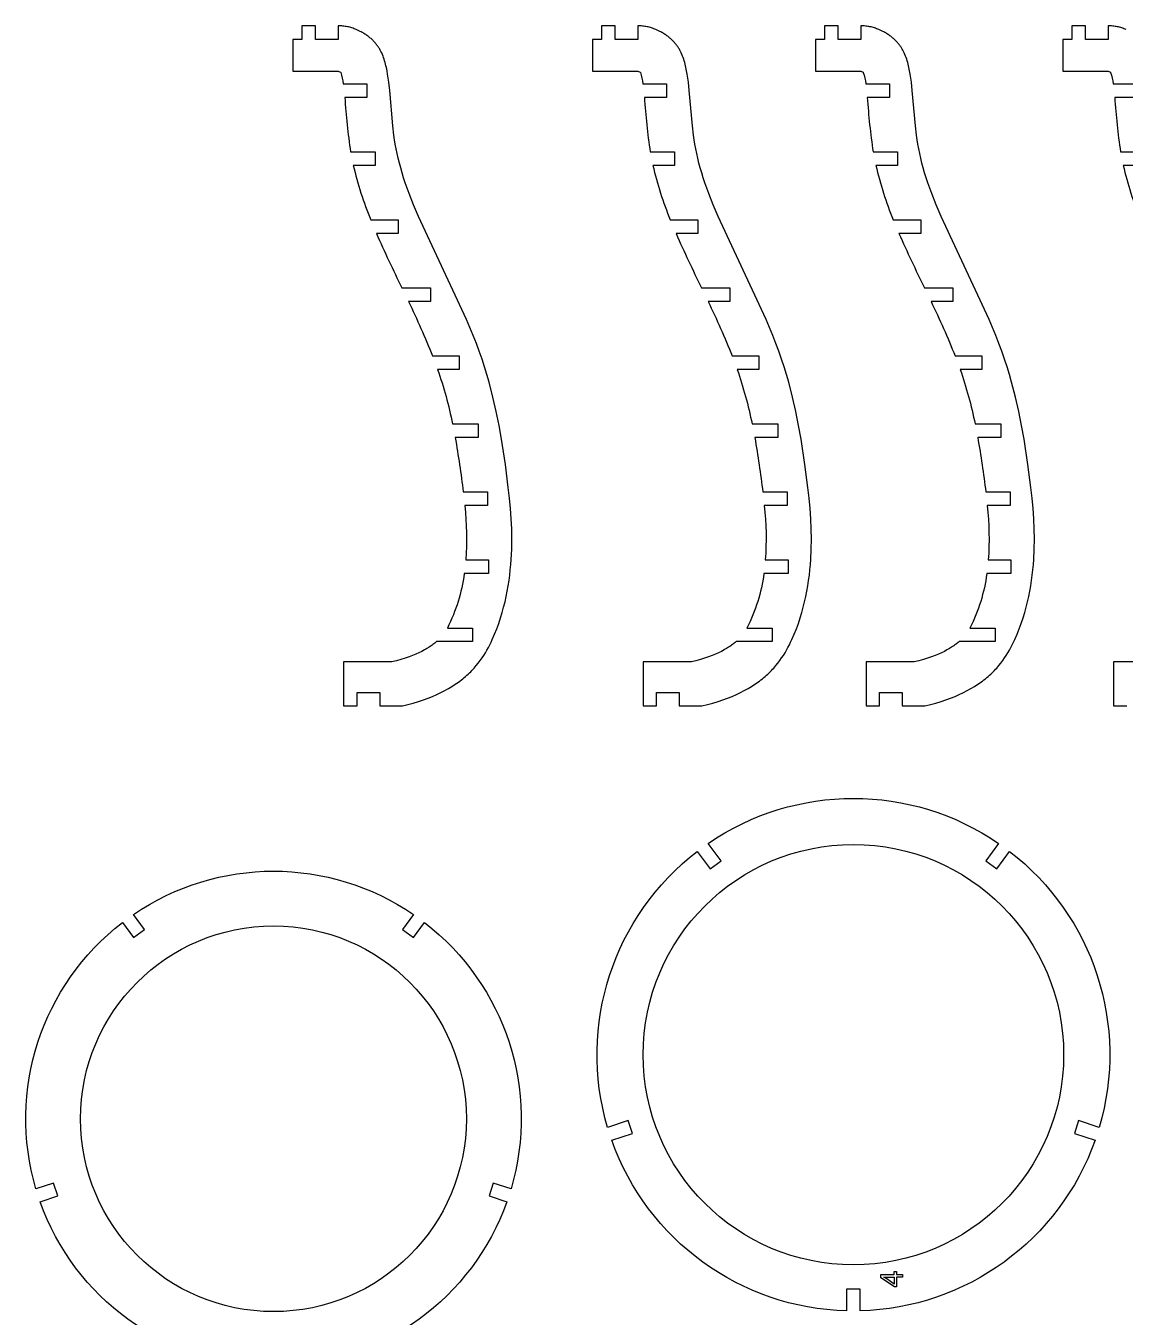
# Model space of a CAD drawing. Extents: x 4393 to 4828, y -567 to -21.
# Drawn here: x 4393.2 to 4635.6, y -305.8 to -21 of the extents above; entities that cross this region are included whole.
import ezdxf

# ---------------------------------------------------------------- set-up
doc = ezdxf.new("R2010")
doc.units = 0
doc.layers.add('CUT_THOUGH', color=1, linetype='CONTINUOUS')
doc.layers.add('ETCH', color=5, linetype='CONTINUOUS')

msp = doc.modelspace()

# ---------------------------------------------------------------- linework, layer by layer
at = {"layer": 'CUT_THOUGH'}
for points in [[(4476.2, -171.04), (4477.43, -170.73), (4478.61, -170.4), (4479.74, -170.05), (4480.83, -169.69), (4481.86, -169.31), (4482.84, -168.92), (4483.78, -168.51), (4484.68, -168.09), (4485.53, -167.65), (4486.35, -167.21), (4487.12, -166.75), (4487.85, -166.27), (4488.2, -166.03), (4488.55, -165.79), (4488.88, -165.55), (4489.21, -165.3), (4489.53, -165.05), (4489.83, -164.79), (4490.13, -164.54), (4490.43, -164.28), (4490.71, -164.02), (4490.99, -163.76), (4491.26, -163.49), (4491.52, -163.23), (4491.77, -162.96), (4492.02, -162.69), (4492.5, -162.14), (4492.94, -161.59), (4493.37, -161.03), (4493.77, -160.46), (4494.14, -159.89), (4494.5, -159.32), (4494.84, -158.74), (4495.16, -158.15), (4495.46, -157.57), (4495.75, -156.98), (4496.02, -156.39), (4496.54, -155.2), (4497.01, -154.01), (4497.44, -152.82), (4497.84, -151.63), (4498.2, -150.44), (4498.53, -149.25), (4498.83, -148.07), (4499.09, -146.88), (4499.33, -145.7), (4499.54, -144.53), (4499.72, -143.35), (4499.87, -142.19), (4500, -141.03), (4500.11, -139.87), (4500.19, -138.73), (4500.3, -136.46), (4500.33, -134.22), (4500.3, -132), (4500.2, -129.77), (4500.04, -127.52), (4499.83, -125.21), (4499.56, -122.83), (4498.9, -117.76), (4498.05, -112.17), (4497.52, -109.19), (4496.9, -106.1), (4496.17, -102.91), (4495.32, -99.63), (4494.84, -97.96), (4494.32, -96.26), (4493.76, -94.55), (4493.16, -92.83), (4492.51, -91.09), (4491.82, -89.33), (4490.35, -85.81), (4479.75, -63.11), (4478.65, -60.49), (4477.68, -58.02), (4476.84, -55.69), (4476.47, -54.56), (4476.13, -53.46), (4475.82, -52.37), (4475.53, -51.31), (4475.28, -50.26), (4475.04, -49.22), (4474.83, -48.19), (4474.64, -47.17), (4474.48, -46.15), (4474.33, -45.13), (4474.09, -43.11), (4473.4, -35.33), (4473.2, -33.5), (4473.08, -32.6), (4472.95, -31.72), (4472.81, -30.95), (4472.66, -30.2), (4472.58, -29.84), (4472.49, -29.47), (4472.4, -29.11), (4472.29, -28.75), (4472.18, -28.4), (4472.06, -28.05), (4471.93, -27.71), (4471.79, -27.37), (4471.64, -27.03), (4471.48, -26.71), (4471.39, -26.54), (4471.3, -26.38), (4471.21, -26.22), (4471.12, -26.07), (4471.02, -25.91), (4470.92, -25.75), (4470.82, -25.6), (4470.71, -25.45), (4470.6, -25.3), (4470.48, -25.15), (4470.37, -25), (4470.24, -24.85), (4470.12, -24.71), (4469.99, -24.56), (4469.86, -24.42), (4469.72, -24.28), (4469.58, -24.15), (4469.43, -24.01), (4469.28, -23.87), (4469.13, -23.74), (4468.97, -23.61), (4468.81, -23.48), (4468.64, -23.35), (4468.47, -23.23), (4468.29, -23.1), (4468.11, -22.98), (4467.92, -22.86), (4467.73, -22.74), (4467.54, -22.62), (4467.34, -22.51), (4467.13, -22.4), (4466.92, -22.29), (4466.48, -22.07), (4466.02, -21.86), (4465.79, -21.76), (4465.55, -21.67), (4465.31, -21.59), (4465.07, -21.51), (4464.82, -21.43), (4464.58, -21.37), (4464.33, -21.3), (4464.08, -21.25), (4463.83, -21.2), (4463.58, -21.16), (4463.32, -21.12), (4463.07, -21.09), (4462.82, -21.07), (4462.56, -21.06), (4462.31, -21.05), (4462.05, -21.04), (4462.05, -24.04), (4457.05, -24.04), (4457.05, -21.04), (4454.05, -21.04), (4454.05, -24.04), (4452.05, -24.04), (4452.05, -31.04), (4462.05, -31.04), (4462.54, -31.29), (4462.61, -31.33, -0.049619), (4463.16, -33.84), (4468.37, -33.84), (4468.37, -36.84), (4463.5, -36.84, 0.021383), (4464.79, -48.84), (4470.17, -48.84), (4470.17, -51.84), (4465.38, -51.84, 0.041019), (4469.22, -63.84), (4475.27, -63.84), (4475.27, -66.84), (4470.47, -66.84, 0.01006), (4476.1, -78.84), (4482.37, -78.84), (4482.37, -81.84), (4477.54, -81.84, -0.017555), (4482.85, -93.84), (4488.74, -93.84), (4488.74, -96.84), (4483.97, -96.84, -0.033506), (4487.26, -108.85), (4492.92, -108.85), (4492.92, -111.85), (4487.84, -111.85, -0.013103), (4489.61, -123.85), (4494.97, -123.85), (4494.97, -126.85), (4489.94, -126.85, -0.044666), (4490.16, -138.85), (4495.17, -138.85), (4495.17, -141.85), (4489.83, -141.85, -0.086792), (4486.12, -153.85), (4491.68, -153.85), (4491.68, -156.85), (4483.73, -156.85), (4483.53, -157.03), (4483.32, -157.2), (4483.13, -157.36), (4482.93, -157.51), (4482.74, -157.65), (4482.54, -157.79), (4482.31, -157.95), (4482.08, -158.1), (4481.61, -158.39), (4481.34, -158.55), (4481.06, -158.7), (4480.51, -159), (4479.86, -159.31), (4479.2, -159.6), (4478.44, -159.91), (4477.67, -160.2), (4476.78, -160.5), (4475.89, -160.78), (4474.87, -161.06), (4473.85, -161.32), (4463.2, -161.32), (4463.2, -171.04), (4466.2, -171.04), (4466.2, -168.04), (4471.2, -168.04), (4471.2, -171.04)], [(4542.26, -171.04), (4543.5, -170.73), (4544.68, -170.4), (4545.81, -170.05), (4546.89, -169.69), (4547.92, -169.31), (4548.91, -168.92), (4549.85, -168.51), (4550.74, -168.09), (4551.6, -167.65), (4552.41, -167.21), (4553.18, -166.75), (4553.92, -166.27), (4554.27, -166.03), (4554.61, -165.79), (4554.95, -165.55), (4555.27, -165.3), (4555.59, -165.05), (4555.9, -164.79), (4556.2, -164.54), (4556.49, -164.28), (4556.78, -164.02), (4557.05, -163.76), (4557.32, -163.49), (4557.58, -163.23), (4557.84, -162.96), (4558.09, -162.69), (4558.56, -162.14), (4559.01, -161.59), (4559.43, -161.03), (4559.83, -160.46), (4560.21, -159.89), (4560.57, -159.32), (4560.9, -158.74), (4561.22, -158.15), (4561.53, -157.57), (4561.81, -156.98), (4562.09, -156.39), (4562.6, -155.2), (4563.07, -154.01), (4563.51, -152.82), (4563.9, -151.63), (4564.27, -150.44), (4564.6, -149.25), (4564.89, -148.07), (4565.16, -146.88), (4565.39, -145.7), (4565.6, -144.53), (4565.78, -143.35), (4565.94, -142.19), (4566.07, -141.03), (4566.17, -139.87), (4566.26, -138.73), (4566.36, -136.46), (4566.4, -134.22), (4566.36, -132), (4566.27, -129.77), (4566.11, -127.52), (4565.89, -125.21), (4565.63, -122.83), (4564.96, -117.76), (4564.11, -112.17), (4563.58, -109.19), (4562.96, -106.1), (4562.24, -102.91), (4561.38, -99.63), (4560.9, -97.96), (4560.38, -96.26), (4559.82, -94.55), (4559.22, -92.83), (4558.57, -91.09), (4557.89, -89.33), (4556.42, -85.81), (4545.82, -63.11), (4544.71, -60.49), (4543.74, -58.02), (4542.91, -55.69), (4542.54, -54.56), (4542.2, -53.46), (4541.88, -52.37), (4541.6, -51.31), (4541.34, -50.26), (4541.11, -49.22), (4540.9, -48.19), (4540.71, -47.17), (4540.54, -46.15), (4540.4, -45.13), (4540.15, -43.11), (4539.46, -35.33), (4539.26, -33.5), (4539.14, -32.6), (4539.01, -31.72), (4538.88, -30.95), (4538.73, -30.2), (4538.65, -29.84), (4538.56, -29.47), (4538.46, -29.11), (4538.36, -28.75), (4538.24, -28.4), (4538.12, -28.05), (4537.99, -27.71), (4537.85, -27.37), (4537.7, -27.03), (4537.54, -26.71), (4537.46, -26.54), (4537.37, -26.38), (4537.28, -26.22), (4537.18, -26.07), (4537.09, -25.91), (4536.99, -25.75), (4536.88, -25.6), (4536.77, -25.45), (4536.66, -25.3), (4536.55, -25.15), (4536.43, -25), (4536.31, -24.85), (4536.18, -24.71), (4536.05, -24.56), (4535.92, -24.42), (4535.78, -24.28), (4535.64, -24.15), (4535.5, -24.01), (4535.35, -23.87), (4535.19, -23.74), (4535.03, -23.61), (4534.87, -23.48), (4534.7, -23.35), (4534.53, -23.23), (4534.36, -23.1), (4534.17, -22.98), (4533.99, -22.86), (4533.8, -22.74), (4533.6, -22.62), (4533.4, -22.51), (4533.19, -22.4), (4532.98, -22.29), (4532.54, -22.07), (4532.08, -21.86), (4531.85, -21.76), (4531.61, -21.67), (4531.37, -21.59), (4531.13, -21.51), (4530.89, -21.43), (4530.64, -21.37), (4530.39, -21.3), (4530.14, -21.25), (4529.89, -21.2), (4529.64, -21.16), (4529.39, -21.12), (4529.13, -21.09), (4528.88, -21.07), (4528.63, -21.06), (4528.37, -21.05), (4528.12, -21.04), (4528.12, -24.04), (4523.12, -24.04), (4523.12, -21.04), (4520.12, -21.04), (4520.12, -24.04), (4518.12, -24.04), (4518.12, -31.04), (4528.12, -31.04), (4528.61, -31.29), (4528.67, -31.33, -0.049619), (4529.22, -33.84), (4534.44, -33.84), (4534.44, -36.84), (4529.56, -36.84, 0.021383), (4530.85, -48.84), (4536.23, -48.84), (4536.23, -51.84), (4531.44, -51.84, 0.041019), (4535.28, -63.84), (4541.34, -63.84), (4541.34, -66.84), (4536.54, -66.84, 0.01006), (4542.17, -78.84), (4548.43, -78.84), (4548.43, -81.84), (4543.61, -81.84, -0.017555), (4548.92, -93.84), (4554.81, -93.84), (4554.81, -96.84), (4550.03, -96.84, -0.033506), (4553.32, -108.85), (4558.98, -108.85), (4558.98, -111.85), (4553.9, -111.85, -0.013103), (4555.68, -123.85), (4561.03, -123.85), (4561.03, -126.85), (4556.01, -126.85, -0.044666), (4556.22, -138.85), (4561.24, -138.85), (4561.24, -141.85), (4555.9, -141.85, -0.086792), (4552.18, -153.85), (4557.74, -153.85), (4557.74, -156.85), (4549.8, -156.85), (4549.59, -157.03), (4549.38, -157.2), (4549.19, -157.36), (4549, -157.51), (4548.8, -157.65), (4548.6, -157.79), (4548.37, -157.95), (4548.14, -158.1), (4547.67, -158.39), (4547.4, -158.55), (4547.13, -158.7), (4546.57, -159), (4545.92, -159.31), (4545.27, -159.6), (4544.51, -159.91), (4543.73, -160.2), (4542.85, -160.5), (4541.95, -160.78), (4540.94, -161.06), (4539.92, -161.32), (4529.26, -161.32), (4529.26, -171.04), (4532.26, -171.04), (4532.26, -168.04), (4537.26, -168.04), (4537.26, -171.04)], [(4591.43, -171.04), (4592.66, -170.73), (4593.84, -170.4), (4594.97, -170.05), (4596.05, -169.69), (4597.09, -169.31), (4598.07, -168.92), (4599.01, -168.51), (4599.91, -168.09), (4600.76, -167.65), (4601.57, -167.21), (4602.35, -166.75), (4603.08, -166.27), (4603.43, -166.03), (4603.78, -165.79), (4604.11, -165.55), (4604.44, -165.3), (4604.75, -165.05), (4605.06, -164.79), (4605.36, -164.54), (4605.66, -164.28), (4605.94, -164.02), (4606.22, -163.76), (4606.49, -163.49), (4606.75, -163.23), (4607, -162.96), (4607.25, -162.69), (4607.72, -162.14), (4608.17, -161.59), (4608.6, -161.03), (4609, -160.46), (4609.37, -159.89), (4609.73, -159.32), (4610.07, -158.74), (4610.39, -158.15), (4610.69, -157.57), (4610.98, -156.98), (4611.25, -156.39), (4611.76, -155.2), (4612.24, -154.01), (4612.67, -152.82), (4613.07, -151.63), (4613.43, -150.44), (4613.76, -149.25), (4614.06, -148.07), (4614.32, -146.88), (4614.56, -145.7), (4614.77, -144.53), (4614.95, -143.35), (4615.1, -142.19), (4615.23, -141.03), (4615.34, -139.87), (4615.42, -138.73), (4615.53, -136.46), (4615.56, -134.22), (4615.53, -132), (4615.43, -129.77), (4615.27, -127.52), (4615.06, -125.21), (4614.79, -122.83), (4614.13, -117.76), (4613.27, -112.17), (4612.75, -109.19), (4612.13, -106.1), (4611.4, -102.91), (4610.55, -99.63), (4610.06, -97.96), (4609.55, -96.26), (4608.99, -94.55), (4608.38, -92.83), (4607.74, -91.09), (4607.05, -89.33), (4605.58, -85.81), (4594.98, -63.11), (4593.88, -60.49), (4592.91, -58.02), (4592.07, -55.69), (4591.7, -54.56), (4591.36, -53.46), (4591.05, -52.37), (4590.76, -51.31), (4590.5, -50.26), (4590.27, -49.22), (4590.06, -48.19), (4589.87, -47.17), (4589.71, -46.15), (4589.56, -45.13), (4589.32, -43.11), (4588.63, -35.33), (4588.43, -33.5), (4588.31, -32.6), (4588.18, -31.72), (4588.04, -30.95), (4587.89, -30.2), (4587.81, -29.84), (4587.72, -29.47), (4587.62, -29.11), (4587.52, -28.75), (4587.41, -28.4), (4587.29, -28.05), (4587.16, -27.71), (4587.02, -27.37), (4586.87, -27.03), (4586.71, -26.71), (4586.62, -26.54), (4586.53, -26.38), (4586.44, -26.22), (4586.35, -26.07), (4586.25, -25.91), (4586.15, -25.75), (4586.05, -25.6), (4585.94, -25.45), (4585.83, -25.3), (4585.71, -25.15), (4585.59, -25), (4585.47, -24.85), (4585.35, -24.71), (4585.22, -24.56), (4585.08, -24.42), (4584.95, -24.28), (4584.81, -24.15), (4584.66, -24.01), (4584.51, -23.87), (4584.36, -23.74), (4584.2, -23.61), (4584.04, -23.48), (4583.87, -23.35), (4583.7, -23.23), (4583.52, -23.1), (4583.34, -22.98), (4583.15, -22.86), (4582.96, -22.74), (4582.77, -22.62), (4582.56, -22.51), (4582.36, -22.4), (4582.15, -22.29), (4581.71, -22.07), (4581.25, -21.86), (4581.01, -21.76), (4580.78, -21.67), (4580.54, -21.59), (4580.3, -21.51), (4580.05, -21.43), (4579.81, -21.37), (4579.56, -21.3), (4579.31, -21.25), (4579.06, -21.2), (4578.8, -21.16), (4578.55, -21.12), (4578.3, -21.09), (4578.04, -21.07), (4577.79, -21.06), (4577.54, -21.05), (4577.28, -21.04), (4577.28, -24.04), (4572.28, -24.04), (4572.28, -21.04), (4569.28, -21.04), (4569.28, -24.04), (4567.28, -24.04), (4567.28, -31.04), (4577.28, -31.04), (4577.77, -31.29), (4577.83, -31.33, -0.049619), (4578.38, -33.84), (4583.6, -33.84), (4583.6, -36.84), (4578.72, -36.84, 0.021383), (4580.01, -48.84), (4585.4, -48.84), (4585.4, -51.84), (4580.61, -51.84, 0.041019), (4584.44, -63.84), (4590.5, -63.84), (4590.5, -66.84), (4585.7, -66.84, 0.01006), (4591.33, -78.84), (4597.59, -78.84), (4597.59, -81.84), (4592.77, -81.84, -0.017555), (4598.08, -93.84), (4603.97, -93.84), (4603.97, -96.84), (4599.2, -96.84, -0.033506), (4602.49, -108.85), (4608.15, -108.85), (4608.15, -111.85), (4603.07, -111.85, -0.013103), (4604.84, -123.85), (4610.19, -123.85), (4610.19, -126.85), (4605.17, -126.85, -0.044666), (4605.39, -138.85), (4610.4, -138.85), (4610.4, -141.85), (4605.06, -141.85, -0.086792), (4601.34, -153.85), (4606.91, -153.85), (4606.91, -156.85), (4598.96, -156.85), (4598.76, -157.03), (4598.55, -157.2), (4598.36, -157.36), (4598.16, -157.51), (4597.97, -157.65), (4597.77, -157.79), (4597.54, -157.95), (4597.31, -158.1), (4596.84, -158.39), (4596.57, -158.55), (4596.29, -158.7), (4595.74, -159), (4595.09, -159.31), (4594.43, -159.6), (4593.67, -159.91), (4592.9, -160.2), (4592.01, -160.5), (4591.12, -160.78), (4590.1, -161.06), (4589.08, -161.32), (4578.43, -161.32), (4578.43, -171.04), (4581.43, -171.04), (4581.43, -168.04), (4586.43, -168.04), (4586.43, -171.04)], [(4399.3, -276.26), (4395.39, -277.53, -0.309782), (4414.47, -218.81), (4416.89, -222.13), (4419.32, -220.37), (4416.9, -217.04, -0.309782), (4478.65, -217.04), (4476.23, -220.37), (4478.66, -222.13), (4481.08, -218.81, -0.309782), (4500.16, -277.53), (4496.25, -276.26), (4495.32, -279.11), (4499.23, -280.38, -0.309782), (4449.28, -316.68), (4449.28, -312.57), (4446.27, -312.57), (4446.27, -316.68, -0.309781), (4396.32, -280.38), (4400.23, -279.11)]]:
    msp.add_lwpolyline(points, format="xyb", close=True, dxfattribs=at)
for points in [[(4635.79, -21.86), (4635.56, -21.76), (4635.32, -21.67), (4635.08, -21.59), (4634.84, -21.51), (4634.59, -21.43), (4634.35, -21.37), (4634.1, -21.3), (4633.85, -21.25), (4633.6, -21.2), (4633.35, -21.16), (4633.09, -21.12), (4632.84, -21.09), (4632.59, -21.07), (4632.33, -21.06), (4632.08, -21.05), (4631.82, -21.04), (4631.82, -24.04), (4626.82, -24.04), (4626.82, -21.04), (4623.82, -21.04), (4623.82, -24.04), (4621.82, -24.04), (4621.82, -31.04), (4631.82, -31.04), (4632.31, -31.29), (4632.38, -31.33, -0.049619), (4632.93, -33.84), (4638.14, -33.84)], [(4638.14, -36.84), (4633.27, -36.84, 0.021383), (4634.56, -48.84), (4639.94, -48.84)], [(4639.94, -51.84), (4635.15, -51.84, 0.041019), (4638.99, -63.84)], [(4521.44, -263.98, -0.310312), (4541.22, -203.11), (4544.03, -206.99), (4546.46, -205.23), (4543.64, -201.35, -0.310312), (4607.65, -201.35), (4604.83, -205.23), (4607.26, -206.99), (4610.08, -203.11, -0.310312), (4629.86, -263.98), (4625.3, -262.5), (4624.37, -265.36), (4628.93, -266.84, -0.310312), (4577.15, -304.46), (4577.15, -299.67), (4574.15, -299.67), (4574.15, -304.46, -0.310312), (4522.37, -266.84), (4526.92, -265.36), (4526, -262.5), (4521.42, -263.99)]]:
    msp.add_lwpolyline(points, format="xyb", dxfattribs=at)
msp.add_lwpolyline([(4643.62, -161.32), (4632.97, -161.32), (4632.97, -171.04), (4635.97, -171.04)], dxfattribs=at)
for centre, radius in [((4575.65, -247.95), 46.36), ((4447.77, -262.09), 42.53)]:
    msp.add_circle(centre, radius, dxfattribs=at)
at = {"layer": 'ETCH'}
for points in [[(4585.16, -295.79), (4585.16, -296.44), (4586.47, -296.44), (4586.47, -297.03), (4585.16, -297.03), (4585.16, -299.18), (4584.75, -299.18), (4581.7, -297.13), (4581.7, -296.44), (4584.66, -296.44), (4584.66, -295.79)], [(4584.66, -297.03), (4584.66, -298.53), (4583.03, -297.41), (4582.36, -297.02), (4582.36, -296.99), (4583.28, -297.03)]]:
    msp.add_lwpolyline(points, close=True, dxfattribs=at)

doc.saveas('drawing.dxf')
